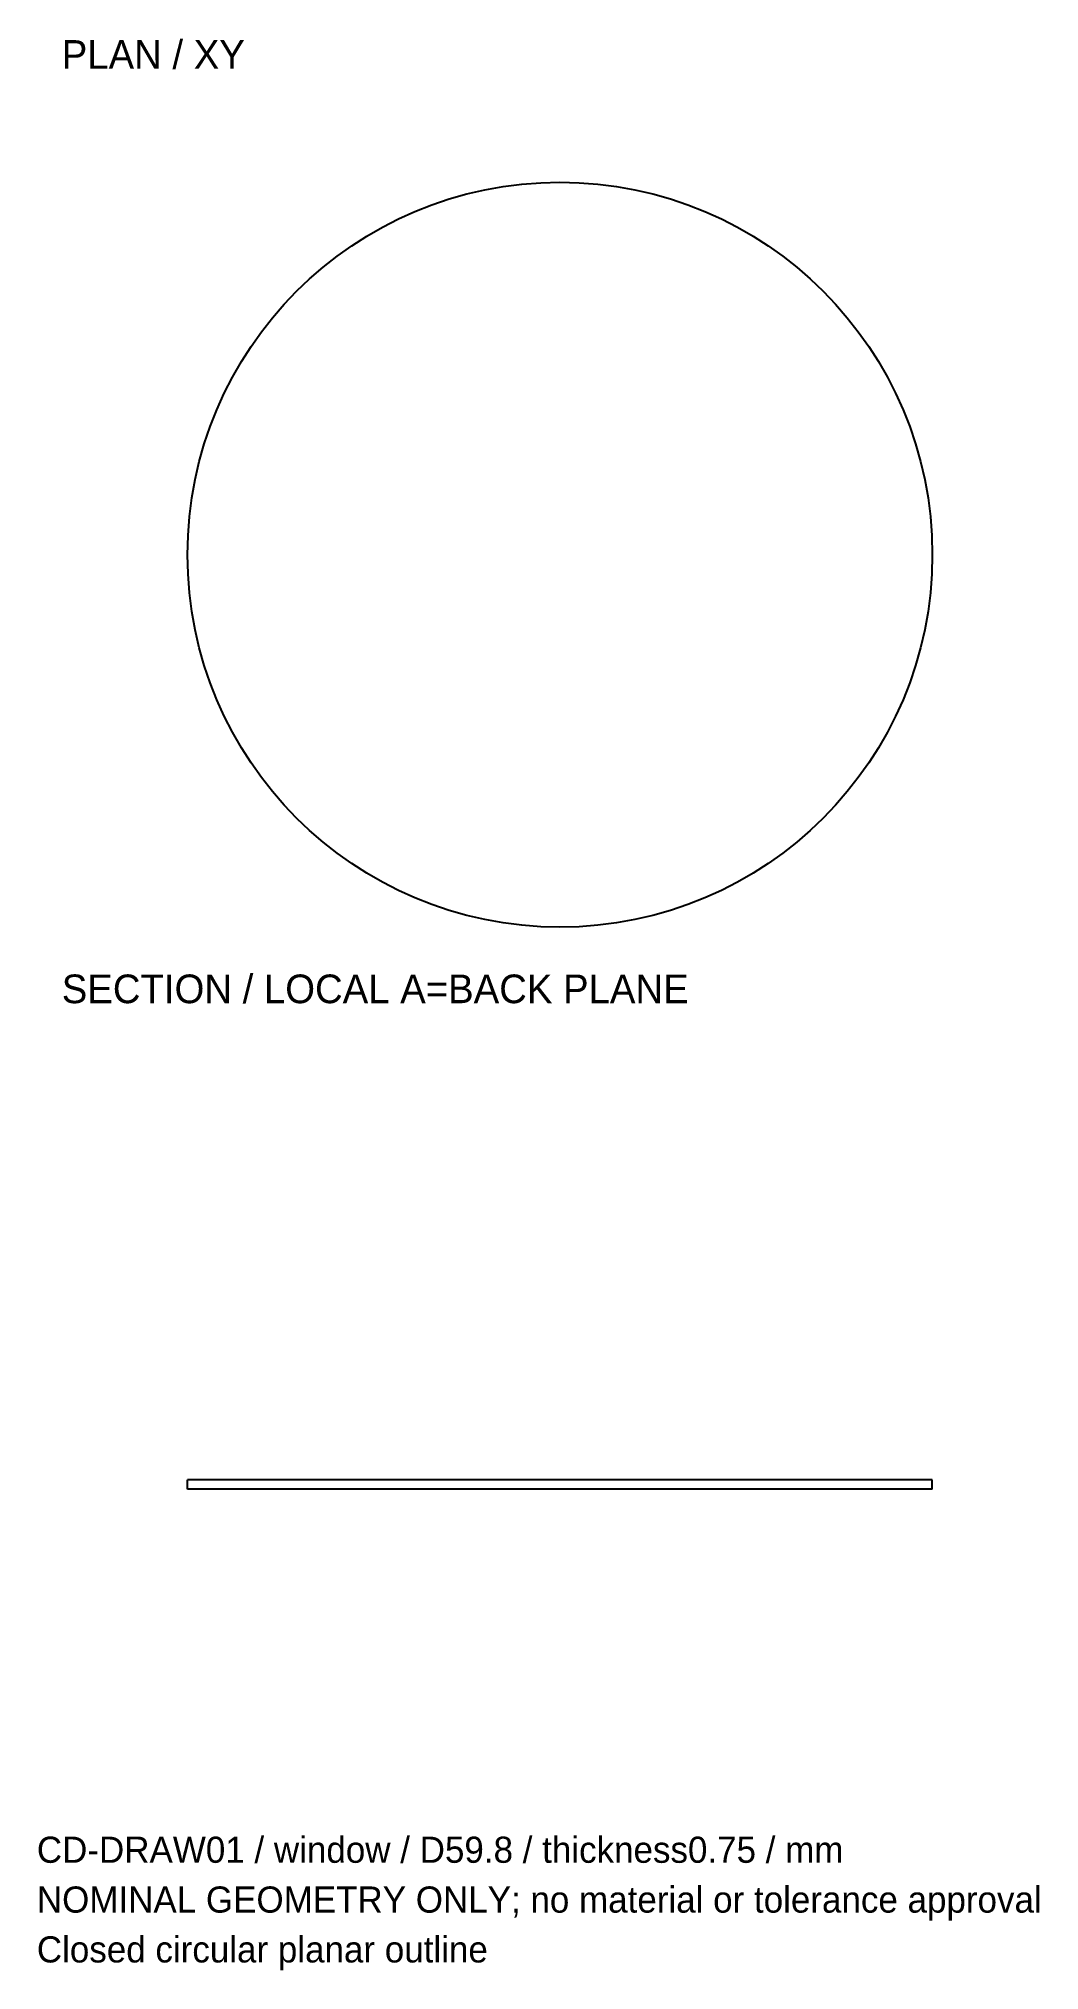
# Model space of a CAD drawing. Header units: millimetres. Extents: x -42 to 38, y -114 to 41.
import ezdxf

# ---------------------------------------------------------------- set-up
doc = ezdxf.new("R2010")
doc.units = ezdxf.units.MM
for name, color, linetype in [('BOUNDARY', 7, 'Continuous'), ('NOTE', 3, 'Continuous'), ('SECTION', 5, 'Continuous')]:
    doc.layers.add(name, color=color, linetype=linetype)

msp = doc.modelspace()

# ---------------------------------------------------------------- linework, layer by layer
at = {"layer": 'BOUNDARY'}
msp.add_circle((0, 0), 29.9, dxfattribs=at)
at = {"layer": 'SECTION'}
for p, q in [((-29.9, -75), (-29.9, -74.25)), ((29.9, -74.25), (-29.9, -74.25)), ((29.9, -75), (29.9, -74.25)), ((29.9, -75), (-29.9, -75))]:
    msp.add_line(p, q, dxfattribs=at)

# ---------------------------------------------------------------- texts
at = {"layer": 'NOTE'}
for s, height, p in [('PLAN / XY', 2.3, (-40, 39)), ('SECTION / LOCAL A=BACK PLANE', 2.3, (-40, -36)), ('CD-DRAW01 / window / D59.8 / thickness0.75 / mm', 2.1, (-42, -105)), ('NOMINAL GEOMETRY ONLY; no material or tolerance approval', 2.1, (-42, -109)), ('Closed circular planar outline', 2.1, (-42, -113))]:
    msp.add_text(s, height=height, dxfattribs=at).set_placement(p)

doc.saveas('drawing.dxf')
